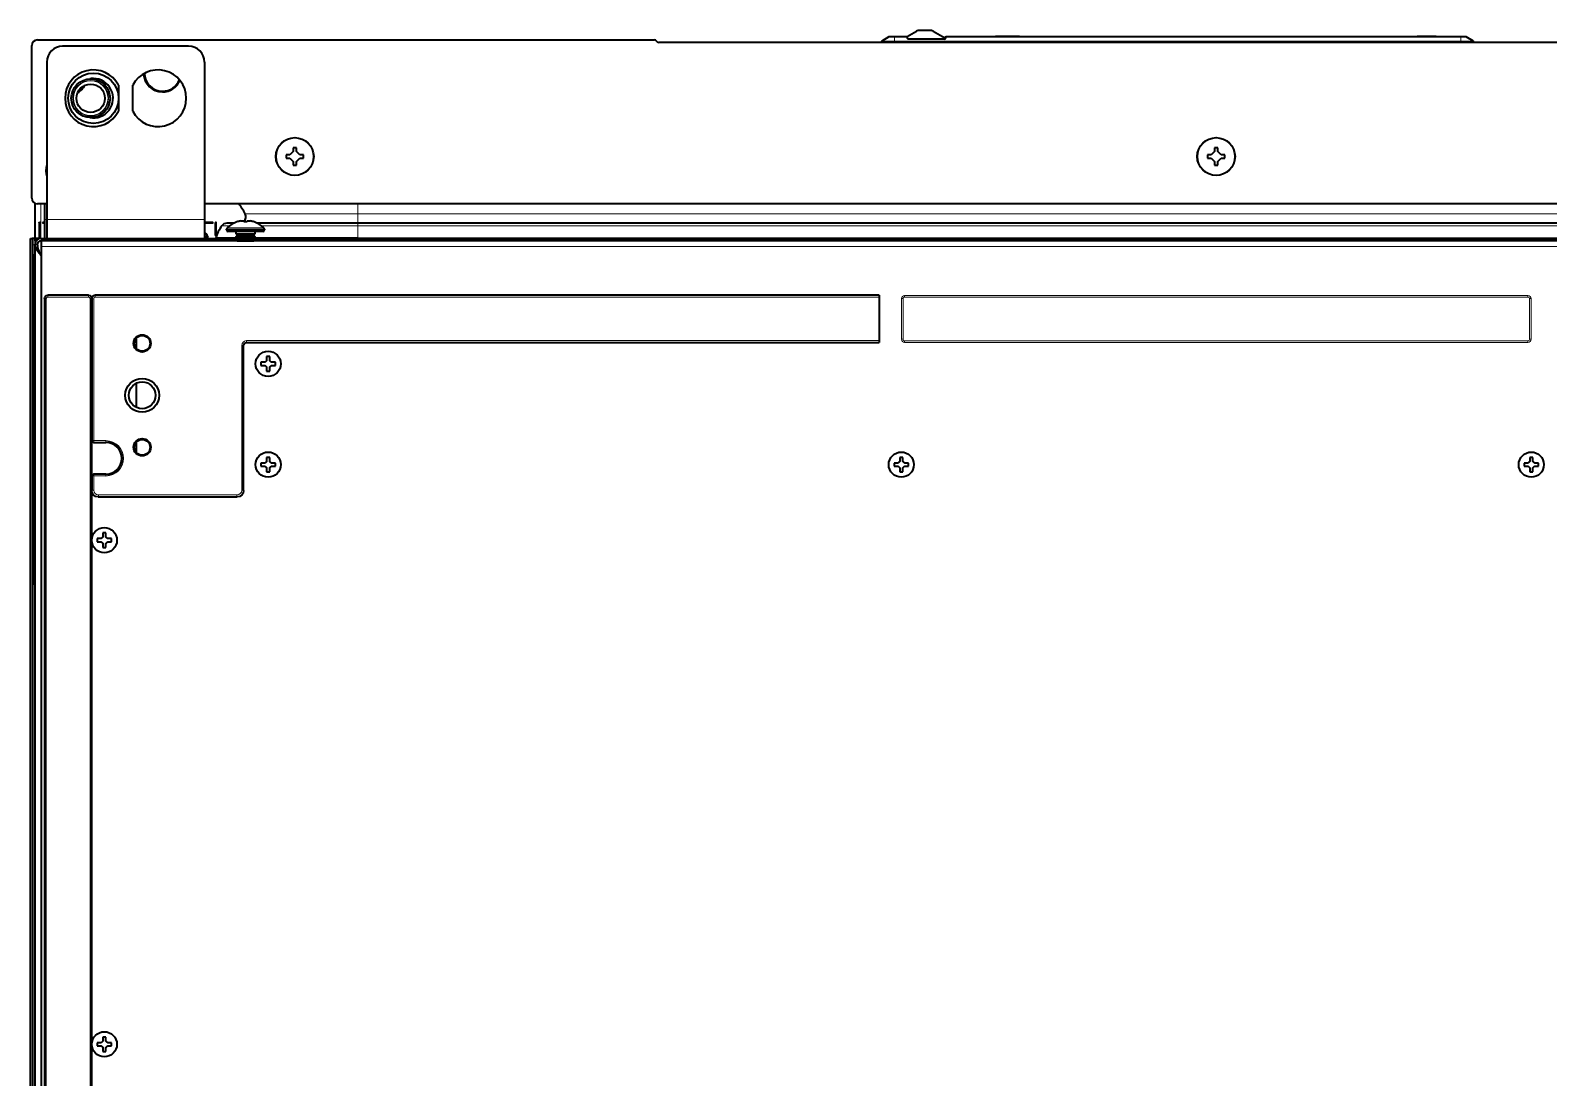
# Model space of a CAD drawing. Header units: millimetres. Extents: x -1803 to 2559, y -1143 to 2136.
# Drawn here: x 625.6 to 1107.6, y 1753.8 to 2086.3 of the extents above; entities that cross this region are included whole.
import ezdxf

# ---------------------------------------------------------------- set-up
doc = ezdxf.new("R2010")
doc.units = ezdxf.units.MM

msp = doc.modelspace()

# ---------------------------------------------------------------- linework, layer by layer
at = {"linetype": 'Continuous', "lineweight": 35}
for p, q in [((627.8, 2083.23), (823.67, 2083.23)), ((824.57, 2082.67), (824.24, 2083)), ((1178.87, 2082.43), (825.13, 2082.43)), ((895.6, 2082.44), (895.6, 2082.43)), ((898.1, 2084.23), (895.85, 2082.87)), ((899.85, 2084.23), (898.1, 2084.23)), ((903.75, 2084.23), (899.85, 2084.23)), ((903.78, 2084.23), (903.75, 2084.23)), ((903.89, 2084.28), (906.87, 2086.01)), ((904, 2083.73), (904, 2083.98)), ((915.75, 2083.48), (904.25, 2083.48)), ((911.12, 2086.28), (907.88, 2086.28)), ((912.14, 2086.01), (915.12, 2084.28)), ((916, 2083.98), (916, 2083.73)), ((1079.65, 2084.23), (916.25, 2084.23)), ((931.9, 2084.23), (931.9, 2084.33)), ((934.8, 2084.33), (934.8, 2084.23)), ((934.92, 2084.33), (934.92, 2084.23)), ((1065.8, 2084.33), (1065.8, 2084.23)), ((1068.31, 2084.33), (1068.31, 2084.34)), ((1068.32, 2084.33), (1068.32, 2084.34)), ((1068.8, 2084.33), (1068.78, 2084.33)), ((1068.78, 2084.33), (1068.78, 2084.23)), ((1071.55, 2084.34), (1071.55, 2084.33)), ((1071.8, 2084.33), (1071.8, 2084.23)), ((1081.4, 2084.23), (1079.65, 2084.23)), ((1083.66, 2082.87), (1081.4, 2084.23)), ((1083.9, 2082.43), (1083.9, 2082.44)), ((626, 2033.03), (626, 2081.43)), ((675.8, 2081.23), (635.8, 2081.23)), ((630.8, 2076.23), (630.8, 2026.23)), ((680.8, 2076.23), (680.8, 2026.23)), ((658.05, 2060.61), (658.05, 2068.85)), ((710, 2048.98), (709, 2048.98)), ((709, 2048.98), (709, 2047.79)), ((710, 2047.79), (710, 2048.98)), ((1002.5, 2048.98), (1001.5, 2048.98)), ((1001.5, 2048.98), (1001.5, 2047.79)), ((1002.5, 2047.79), (1002.5, 2048.98)), ((707.94, 2046.73), (706.75, 2046.73)), ((706.75, 2046.73), (706.75, 2045.73)), ((706.75, 2045.73), (707.94, 2045.73)), ((709, 2047.79), (707.94, 2046.73)), ((707.94, 2045.73), (709, 2044.67)), ((709, 2044.67), (709, 2043.48)), ((711.06, 2046.73), (710, 2047.79)), ((710, 2044.67), (711.06, 2045.73)), ((710, 2043.48), (710, 2044.67)), ((712.25, 2046.73), (711.06, 2046.73)), ((711.06, 2045.73), (712.25, 2045.73)), ((712.25, 2045.73), (712.25, 2046.73)), ((1000.44, 2046.73), (999.25, 2046.73)), ((999.25, 2046.73), (999.25, 2045.73)), ((999.25, 2045.73), (1000.44, 2045.73)), ((1001.5, 2047.79), (1000.44, 2046.73)), ((1000.44, 2045.73), (1001.5, 2044.67)), ((1001.5, 2044.67), (1001.5, 2043.48)), ((1003.56, 2046.73), (1002.5, 2047.79)), ((1002.5, 2044.67), (1003.56, 2045.73)), ((1002.5, 2043.48), (1002.5, 2044.67)), ((1004.75, 2046.73), (1003.56, 2046.73)), ((1003.56, 2045.73), (1004.75, 2045.73)), ((1004.75, 2045.73), (1004.75, 2046.73)), ((709, 2043.48), (710, 2043.48)), ((1001.5, 2043.48), (1002.5, 2043.48)), ((627.05, 2020.23), (627.05, 2031.4)), ((630.81, 2031.23), (627.8, 2031.23)), ((630.05, 2031.23), (630.05, 2026.23)), ((1266.75, 2031.23), (680.81, 2031.23)), ((628.54, 2025.23), (628.3, 2025.23)), ((628.3, 2025.23), (628.3, 2020.23)), ((628.54, 2025.23), (628.54, 2020.23)), ((628.57, 2025.23), (628.57, 2020.23)), ((630.05, 2025.33), (629.55, 2025.33)), ((630.05, 2025.13), (629.55, 2025.13)), ((630.05, 2026.23), (630.05, 2020.23)), ((630.8, 2026.23), (630.8, 2020.23)), ((680.8, 2026.23), (680.8, 2020.23)), ((683.45, 2025.33), (680.8, 2025.33)), ((683.45, 2025.13), (680.8, 2025.13)), ((684.35, 2021.23), (684.35, 2025.23)), ((684.55, 2021.23), (684.55, 2025.23)), ((690.16, 2025.08), (687.94, 2025.08)), ((691.1, 2025.46), (691.1, 2025.47)), ((693.35, 2025.77), (693.35, 2025.46)), ((694.35, 2025.46), (694.35, 2025.77)), ((696.6, 2025.46), (696.6, 2025.47)), ((729.55, 2025.08), (697.55, 2025.08)), ((1266.75, 2025.08), (729.55, 2025.08)), ((625.55, 2020.23), (625.56, 2020.23)), ((625.55, 1455.03), (625.55, 2020.23)), ((625.56, 2020.23), (626.14, 2020.23)), ((626.94, 2020.23), (626.14, 2020.23)), ((626.94, 2020.23), (627.05, 2020.23)), ((628.3, 2020.23), (627.05, 2020.23)), ((628.54, 2020.23), (628.3, 2020.23)), ((628.57, 2020.23), (628.54, 2020.23)), ((628.73, 2020.23), (628.57, 2020.23)), ((628.85, 2020.23), (680.05, 2020.23)), ((655.8, 2020.23), (655.81, 2020.23)), ((680.05, 2020.23), (687.05, 2020.23)), ((681.85, 2020.83), (681.85, 2020.63)), ((684.43, 2020.39), (691.21, 2020.39)), ((687.05, 2019.43), (687.05, 2020.23)), ((687.05, 2020.1), (691.02, 2020.1)), ((687.85, 2022.93), (687.85, 2023.22)), ((699.35, 2022.43), (688.35, 2022.43)), ((690.85, 2021.64), (690.85, 2022.43)), ((690.85, 2021.64), (696.85, 2021.64)), ((691.25, 2021.24), (690.85, 2021.64)), ((690.85, 2020.84), (691.25, 2021.24)), ((690.85, 2020.84), (693.85, 2020.84)), ((690.85, 2020.74), (690.85, 2020.84)), ((691.25, 2020.34), (690.85, 2020.74)), ((690.85, 2020.74), (696.85, 2020.74)), ((690.85, 2019.94), (691.25, 2020.34)), ((690.85, 2019.94), (693.85, 2019.94)), ((690.85, 2019.84), (690.85, 2019.94)), ((691.25, 2019.44), (690.85, 2019.84)), ((690.85, 2019.84), (696.85, 2019.84)), ((691.25, 2021.24), (693.85, 2021.24)), ((691.25, 2020.34), (693.85, 2020.34)), ((693.85, 2021.24), (696.45, 2021.24)), ((693.85, 2020.84), (696.85, 2020.84)), ((693.85, 2020.34), (696.45, 2020.34)), ((693.85, 2019.94), (696.85, 2019.94)), ((696.85, 2021.64), (696.45, 2021.24)), ((696.45, 2021.24), (696.85, 2020.84)), ((696.85, 2020.74), (696.45, 2020.34)), ((696.45, 2020.34), (696.85, 2019.94)), ((696.85, 2019.84), (696.45, 2019.44)), ((696.5, 2020.39), (729.55, 2020.39)), ((696.69, 2020.1), (729.55, 2020.1)), ((696.85, 2022.43), (696.85, 2021.64)), ((696.85, 2020.84), (696.85, 2020.74)), ((696.85, 2019.94), (696.85, 2019.84)), ((699.85, 2023.22), (699.85, 2022.93)), ((1266.75, 2020.06), (729.55, 2020.06)), ((626.24, 2018.23), (626.24, 1457.03)), ((626.97, 2015.23), (626.97, 2013.23)), ((627.02, 2015.23), (626.97, 2015.23)), ((627.02, 2013.23), (627.02, 2015.23)), ((627.04, 2012.72), (627.04, 2018.23)), ((627.05, 2018.43), (627.85, 2018.43)), ((627.05, 1502.03), (627.05, 2018.43)), ((629.05, 2019.43), (628.85, 2019.43)), ((628.85, 2016.43), (629.05, 2016.23)), ((628.85, 2014.97), (629.05, 2014.62)), ((629.05, 2017.63), (629.05, 2019.43)), ((1375.05, 2019.43), (629.05, 2019.43)), ((629.05, 1501.83), (629.05, 2017.63)), ((691.24, 2019.43), (691.25, 2019.44)), ((691.25, 2019.44), (693.85, 2019.44)), ((693.85, 2019.44), (696.45, 2019.44)), ((696.45, 2019.44), (696.46, 2019.43)), ((626.97, 2013.23), (626.97, 1912.23)), ((627.02, 1912.23), (627.02, 2013.23)), ((627.05, 2012.73), (627.02, 2012.73)), ((630.05, 2001.18), (630.05, 1575.18)), ((644.05, 2002.18), (631.05, 2002.18)), ((645.05, 1575.18), (645.05, 2001.18)), ((645.05, 2001.18), (645.05, 1955.93)), ((895.05, 2002.18), (646.05, 2002.18)), ((895.05, 2002.18), (895.05, 2002.08)), ((895.05, 2002.08), (895.05, 2001.58)), ((895.05, 2001.58), (895.05, 1987.79)), ((659.25, 1985.2), (659.25, 1988.66)), ((693.25, 1940.18), (693.25, 1986.18)), ((694.25, 1987.18), (895.05, 1987.18)), ((895.05, 1987.79), (895.05, 1987.29)), ((895.05, 1987.29), (895.05, 1987.18)), ((698.75, 1980.93), (698.75, 1980.43)), ((698.75, 1980.43), (698.75, 1979.93)), ((703.35, 1980.43), (703.35, 1980.93)), ((703.35, 1979.93), (703.35, 1980.43)), ((659.25, 1966.58), (659.25, 1974.28)), ((645.55, 1955.43), (649.55, 1955.43)), ((659.25, 1952.19), (659.25, 1955.67)), ((698.75, 1948.93), (698.75, 1948.43)), ((698.75, 1948.43), (698.75, 1947.93)), ((703.35, 1948.43), (703.35, 1948.93)), ((703.35, 1947.93), (703.35, 1948.43)), ((899.75, 1948.93), (899.75, 1948.43)), ((899.75, 1948.43), (899.75, 1947.93)), ((904.35, 1948.43), (904.35, 1948.93)), ((904.35, 1947.93), (904.35, 1948.43)), ((1099.75, 1948.93), (1099.75, 1948.43)), ((1099.75, 1948.43), (1099.75, 1947.93)), ((1104.35, 1948.43), (1104.35, 1948.93)), ((1104.35, 1947.93), (1104.35, 1948.43)), ((645.05, 1944.93), (645.05, 1940.18)), ((649.55, 1945.43), (645.55, 1945.43)), ((647.05, 1938.18), (691.25, 1938.18)), ((646.75, 1924.93), (646.75, 1924.43)), ((646.75, 1924.43), (646.75, 1923.93)), ((651.35, 1924.43), (651.35, 1924.93)), ((651.35, 1923.93), (651.35, 1924.43)), ((626.97, 1912.23), (626.97, 1910.23)), ((626.97, 1910.23), (627.02, 1910.23)), ((627.02, 1912.73), (627.05, 1912.73)), ((627.02, 1910.23), (627.02, 1912.23)), ((627.04, 1457.03), (627.04, 1912.73)), ((646.75, 1764.93), (646.75, 1764.43)), ((646.75, 1764.43), (646.75, 1763.93)), ((651.35, 1764.43), (651.35, 1764.93)), ((651.35, 1763.93), (651.35, 1764.43))]:
    msp.add_line(p, q, dxfattribs=at)
at = {"linetype": 'Continuous', "lineweight": 13}
for p, q in [((895.6, 2082.44), (899.85, 2082.44)), ((899.85, 2082.87), (895.85, 2082.87)), ((899.85, 2084.23), (899.85, 2082.87)), ((899.85, 2082.87), (899.85, 2082.44)), ((1079.65, 2082.87), (899.85, 2082.87)), ((899.85, 2082.43), (899.85, 2082.44)), ((899.85, 2082.44), (1079.65, 2082.44)), ((903.75, 2084.23), (903.75, 2083.94)), ((904.25, 2083.44), (904.25, 2083.48)), ((904.25, 2083.44), (915.75, 2083.44)), ((915.75, 2083.48), (915.75, 2083.44)), ((916.25, 2083.94), (916.25, 2084.23)), ((1079.65, 2082.87), (1079.65, 2084.23)), ((1083.66, 2082.87), (1079.65, 2082.87)), ((1079.65, 2082.87), (1079.65, 2082.44)), ((1079.65, 2082.44), (1083.9, 2082.44)), ((1079.65, 2082.44), (1079.65, 2082.43)), ((628.85, 2020.23), (628.85, 2031.23)), ((729.55, 2031.23), (729.55, 2028.03)), ((630.8, 2026.23), (630.05, 2026.23)), ((680.8, 2026.23), (630.8, 2026.23)), ((729.55, 2028.03), (693.75, 2028.03)), ((729.55, 2025.08), (729.55, 2028.03)), ((1266.75, 2028.03), (729.55, 2028.03)), ((729.55, 2025.08), (729.55, 2024.24)), ((625.56, 1455.03), (625.56, 2020.23)), ((627.35, 2019.42), (627.35, 2020.23)), ((680.05, 2019.43), (680.05, 2020.23)), ((681.8, 2021.03), (680.8, 2021.03)), ((681.85, 2020.83), (680.8, 2020.83)), ((681.85, 2020.63), (680.8, 2020.63)), ((688.78, 2024.24), (686.31, 2024.24)), ((693.85, 2023.22), (687.85, 2023.22)), ((699.85, 2022.93), (687.85, 2022.93)), ((699.7, 2023.58), (688.01, 2023.58)), ((699.85, 2023.22), (693.85, 2023.22)), ((729.55, 2024.24), (698.93, 2024.24)), ((729.55, 2024.24), (729.55, 2020.39)), ((1266.75, 2024.24), (729.55, 2024.24)), ((729.55, 2020.39), (729.55, 2020.06)), ((1266.75, 2020.39), (729.55, 2020.39)), ((729.55, 2020.06), (729.55, 2019.43)), ((626.24, 2018.23), (627.04, 2018.23)), ((628.85, 1505.5), (628.85, 2014.97)), ((629.05, 2017.63), (1375.05, 2017.63)), ((626.97, 2013.23), (627.02, 2013.23)), ((627.02, 2010.73), (627.05, 2010.73)), ((630.05, 2001.18), (630.11, 2001.13)), ((630.11, 2001.13), (630.11, 1575.23)), ((630.61, 2001.13), (630.11, 2001.13)), ((630.61, 1575.23), (630.61, 2001.13)), ((631.11, 2002.13), (631.05, 2002.18)), ((644, 2002.13), (631.11, 2002.13)), ((631.11, 2002.13), (631.11, 2001.63)), ((631.11, 2001.63), (644, 2001.63)), ((644.05, 2002.18), (644, 2002.13)), ((644, 2002.13), (644, 2001.63)), ((644.5, 2001.13), (644.5, 1575.23)), ((645, 2001.13), (644.5, 2001.13)), ((645, 2001.13), (645.05, 2001.18)), ((645, 1575.23), (645, 2001.13)), ((645.05, 2001.18), (645.16, 2001.08)), ((645.16, 2001.08), (645.16, 1956.04)), ((645.16, 2001.08), (645.66, 2001.08)), ((645.66, 1956.04), (645.66, 2001.08)), ((646.16, 2002.08), (646.05, 2002.18)), ((895.05, 2002.08), (646.16, 2002.08)), ((646.16, 2002.08), (646.16, 2001.58)), ((646.16, 2001.58), (895.05, 2001.58)), ((902.11, 2001.13), (902.11, 1988.23)), ((902.11, 2001.13), (902.61, 2001.13)), ((902.61, 1988.23), (902.61, 2001.13)), ((903.11, 2002.13), (903.11, 2001.63)), ((1101, 2002.13), (903.11, 2002.13)), ((903.11, 2001.63), (1101, 2001.63)), ((1101, 2001.63), (1101, 2002.13)), ((1102, 2001.13), (1101.5, 2001.13)), ((1101.5, 2001.13), (1101.5, 1988.23)), ((1102, 1988.23), (1102, 2001.13)), ((693.15, 1986.29), (692.65, 1986.29)), ((692.65, 1986.29), (692.65, 1940.29)), ((693.15, 1940.29), (693.15, 1986.29)), ((693.15, 1986.29), (693.25, 1986.18)), ((694.15, 1987.29), (694.15, 1987.79)), ((895.05, 1987.79), (694.15, 1987.79)), ((694.15, 1987.29), (895.05, 1987.29)), ((694.25, 1987.18), (694.15, 1987.29)), ((902.11, 1988.23), (902.61, 1988.23)), ((903.11, 1987.23), (903.11, 1987.73)), ((1101, 1987.73), (903.11, 1987.73)), ((903.11, 1987.23), (1101, 1987.23)), ((1101, 1987.23), (1101, 1987.73)), ((1102, 1988.23), (1101.5, 1988.23)), ((645.16, 1956.04), (645.05, 1955.93)), ((645.16, 1956.04), (645.66, 1956.04)), ((645.55, 1955.43), (645.66, 1955.54)), ((645.66, 1955.54), (645.66, 1956.04)), ((649.55, 1956.04), (645.66, 1956.04)), ((645.66, 1955.54), (649.55, 1955.54)), ((649.55, 1955.54), (649.55, 1956.04)), ((649.55, 1955.54), (649.55, 1955.43)), ((645.05, 1944.93), (645.16, 1944.83)), ((645.16, 1944.83), (645.66, 1944.83)), ((645.16, 1944.83), (645.16, 1940.29)), ((645.66, 1945.33), (645.55, 1945.43)), ((649.55, 1945.33), (645.66, 1945.33)), ((645.66, 1945.33), (645.66, 1944.83)), ((645.66, 1944.83), (649.55, 1944.83)), ((645.66, 1940.29), (645.66, 1944.83)), ((649.55, 1945.33), (649.55, 1945.43)), ((649.55, 1945.33), (649.55, 1944.83)), ((645.16, 1940.29), (645.05, 1940.18)), ((645.16, 1940.29), (645.66, 1940.29)), ((647.05, 1938.18), (647.16, 1938.29)), ((647.16, 1938.29), (647.16, 1938.79)), ((691.15, 1938.79), (647.16, 1938.79)), ((647.16, 1938.29), (691.15, 1938.29)), ((691.15, 1938.29), (691.15, 1938.79)), ((691.15, 1938.29), (691.25, 1938.18)), ((693.15, 1940.29), (692.65, 1940.29)), ((693.25, 1940.18), (693.15, 1940.29)), ((627.05, 1914.73), (627.02, 1914.73)), ((627.02, 1912.23), (626.97, 1912.23))]:
    msp.add_line(p, q, dxfattribs=at)
at = {"linetype": 'Continuous', "lineweight": 35}
for centre, radius in [((645.55, 2064.73), 8), ((644.7, 2064.73), 6.15), ((644.7, 2064.73), 4.5), ((709.5, 2046.23), 6), ((1002, 2046.23), 6), ((661.05, 1986.93), 2.75), ((661.05, 1986.93), 2.5), ((701.05, 1980.43), 4), ((661.05, 1970.43), 5.38), ((661.05, 1970.43), 4.25), ((661.05, 1953.93), 2.75), ((661.05, 1953.93), 2.5), ((701.05, 1948.43), 4), ((902.05, 1948.43), 4), ((1102.05, 1948.43), 4), ((649.05, 1924.43), 4), ((649.05, 1764.43), 4)]:
    msp.add_circle(centre, radius, dxfattribs=at)
at = {"linetype": 'Continuous', "lineweight": 13}
for centre, radius in [((644.7, 2064.73), 5.65), ((644.7, 2064.73), 5.5), ((709.5, 2046.23), 5.85), ((1002, 2046.23), 5.85), ((701.05, 1980.43), 3.95), ((701.05, 1948.43), 3.95), ((902.05, 1948.43), 3.95), ((1102.05, 1948.43), 3.95), ((649.05, 1924.43), 3.95), ((649.05, 1764.43), 3.95)]:
    msp.add_circle(centre, radius, dxfattribs=at)
at = {"linetype": 'Continuous', "lineweight": 35}
for centre, radius, start, end in [((627.8, 2081.43), 1.8, 90, 180), ((823.67, 2082.43), 0.8, 45, 90), ((825.13, 2083.23), 0.8, 225, 270), ((896.1, 2082.44), 0.5, 120.9638, 180), ((903.75, 2083.98), 0.25, 0, 90), ((902.87, 2086.04), 2.02, 296.5852, 300), ((904.25, 2083.73), 0.25, 180, 270), ((907.88, 2084.25), 2.02, 90, 120), ((911.12, 2084.25), 2.02, 60, 90), ((916.13, 2086.04), 2.02, 240, 270), ((915.75, 2083.73), 0.25, 270, 0), ((916.25, 2083.98), 0.25, 90, 180), ((1083.4, 2082.44), 0.5, 0, 59.0362), ((635.8, 2076.23), 5, 90, 180), ((675.8, 2076.23), 5, 0, 90), ((645.55, 2064.73), 9, 27.266, 332.734), ((666.05, 2064.73), 9, 207.266, 152.734), ((667.5, 2072.73), 5.75, 180.9281, 270), ((636.5, 2072.73), 7.47, 302.729, 328.6845), ((645.55, 2064.73), 6.25, 259.3575, 90), ((645.55, 2064.73), 6.25, 90, 100.6481), ((667.5, 2072.73), 6, 182.2163, 270), ((667.5, 2072.73), 5.75, 270, 338.5294), ((667.5, 2072.73), 6, 270, 337.2356), ((636.5, 2041.73), 6, 161.8031, 198.1913), ((636.5, 2041.73), 5.75, 172.4344, 187.56), ((627.8, 2033.03), 1.8, 180, 270), ((655.85, 2007.51), 43.1, 28.4303, 33.3867), ((629.55, 2025.23), 0.1, 90, 270), ((683.45, 2025.23), 0.1, 270, 90), ((684.45, 2025.23), 0.1, 0, 180), ((687.94, 2023.08), 2, 90, 144.743), ((693.85, 2017.48), 8.45, 108.9925, 133.7747), ((693.85, 2017.48), 8.44, 100.6622, 109.0271), ((691.99, 2027.08), 2, 312.7811, 28.4303), ((693.85, 2017.48), 7.99, 86.4122, 93.5878), ((693.85, 2017.48), 8.44, 70.9729, 79.3378), ((693.85, 2017.48), 8.45, 46.2253, 71.0075), ((628.85, 2018.43), 1.8, 90, 180), ((677.65, 2018.61), 4.8, 30.3012, 49.0026), ((681.45, 2020.63), 0.4, 270, 0), ((681.45, 2020.83), 0.4, 0, 30.3012), ((684.45, 2021.23), 0.1, 180, 0), ((684.67, 2020.31), 0.25, 163.2896, 199.2949), ((697.16, 2016.56), 13.29, 144.743, 163.2896), ((686.05, 2018.43), 1.8, 33.75, 56.25), ((686.34, 2019.26), 1.2, 10.3161, 44.7719), ((688.35, 2023.22), 0.5, 133.7747, 180), ((688.35, 2022.93), 0.5, 180, 270), ((699.35, 2022.93), 0.5, 270, 0), ((699.35, 2023.22), 0.5, 0, 46.2253), ((628.85, 2018.43), 1, 90, 180), ((691.34, 2019.03), 0.5, 107.9269, 126.8705), ((696.36, 2019.03), 0.5, 53.1295, 71.2688), ((649.55, 1950.43), 5.11, 270, 90), ((649.55, 1950.43), 5, 270, 90)]:
    msp.add_arc(centre, radius, start, end, dxfattribs=at)
at = {"linetype": 'Continuous', "lineweight": 13}
for centre, radius, start, end in [((904.25, 2083.94), 0.5, 180, 270), ((915.75, 2083.94), 0.5, 270, 0), ((636.5, 2072.73), 7.12, 308.0429, 323.3718), ((649.55, 1950.43), 5.61, 270, 90)]:
    msp.add_arc(centre, radius, start, end, dxfattribs=at)
at = {"linetype": 'Continuous', "lineweight": 13, "extrusion": (0, 0, -1)}
for centre, major_axis, ratio, start_param, end_param in [((903.75, 2083.73), (0.25, 0), 0.857493, 4.712389, 6.283185), ((916.25, 2083.73), (0.25, 0), 0.857493, 3.141593, 4.712389), ((631.11, 2001.13), (0.707, -0.707), 1, 2.356347, 3.926839), ((644, 2001.13), (-0.707, -0.707), 1, 2.356347, 3.926839), ((646.16, 2001.08), (0.707, -0.707), 0.999999, 2.356803, 3.926382), ((903.11, 2001.13), (0.707, -0.707), 1, 2.356347, 3.926839), ((1101, 2001.13), (-0.707, -0.707), 1, 2.356347, 3.926839), ((694.15, 1986.29), (-1.06, 1.06), 0.998783, 5.498396, 7.067974), ((694.15, 1986.29), (0.709, -0.709), 0.997569, 2.356803, 3.926382), ((903.11, 1988.23), (-0.707, -0.707), 1, 5.497939, 7.068431), ((903.11, 1988.23), (0.354, 0.354), 0.999695, 2.356347, 3.926839), ((1101, 1988.23), (0.707, -0.707), 1, 5.497939, 7.068431), ((1101, 1988.23), (-0.354, 0.354), 0.999695, 2.356347, 3.926839), ((645.66, 1956.04), (-0.354, 0.354), 0.998783, 3.9276, 5.497178), ((645.66, 1944.83), (0.354, 0.354), 0.998783, 3.9276, 5.497178), ((647.16, 1940.29), (-1.42, -1.42), 0.999391, 5.498396, 7.067974), ((647.16, 1940.29), (1.06, 1.06), 0.998783, 2.356803, 3.926382), ((691.15, 1940.29), (1.42, -1.42), 0.999391, 5.498396, 7.067974), ((691.15, 1940.29), (-1.06, 1.06), 0.998783, 2.356803, 3.926382)]:
    msp.add_ellipse(centre, major_axis=major_axis, ratio=ratio, start_param=start_param, end_param=end_param, dxfattribs=at)
at = {"linetype": 'Continuous', "lineweight": 35, "extrusion": (0, 0, -1)}
for centre, major_axis, ratio, start_param, end_param in [((692.82, 2017.48), (0, 8.32), 0.707107, 6.192956, 6.373415), ((694.88, 2017.48), (0, -8.32), 0.707107, 3.051363, 3.231822), ((626.14, 2018.23), (0, 2), 0.052336, 0, 1.570796), ((626.94, 2018.23), (0, -2), 0.052336, 3.141593, 4.712389), ((694.25, 1986.18), (-0.708, 0.708), 0.998783, 5.498396, 7.067974), ((645.55, 1955.93), (0.354, 0.354), 0.998783, 2.356803, 3.926382), ((647.05, 1940.18), (1.42, 1.42), 0.998783, 2.356803, 3.926382), ((691.25, 1940.18), (-1.42, 1.42), 0.998783, 2.356803, 3.926382)]:
    msp.add_ellipse(centre, major_axis=major_axis, ratio=ratio, start_param=start_param, end_param=end_param, dxfattribs=at)
at = {"linetype": 'Continuous', "lineweight": 35, "extrusion": (1.97215e-31, -1.17146e-15, -1)}
for centre, major_axis, ratio, start_param, end_param in [((631.05, 2001.18), (0.707, -0.707), 0.999695, 2.356347, 3.926839), ((646.05, 2001.18), (0.708, -0.708), 0.998783, 2.356803, 3.926382), ((645.55, 1944.93), (0.354, -0.354), 0.998783, 2.356803, 3.926382)]:
    msp.add_ellipse(centre, major_axis=major_axis, ratio=ratio, start_param=start_param, end_param=end_param, dxfattribs=at)
at = {"linetype": 'Continuous', "lineweight": 13, "extrusion": (1.97215e-31, -1.17146e-15, -1)}
msp.add_ellipse((631.11, 2001.13), major_axis=(0.354, -0.354), ratio=0.999695, start_param=2.356347, end_param=3.926839, dxfattribs=at)
at = {"linetype": 'Continuous', "lineweight": 13, "extrusion": (-1.97215e-31, -1.17146e-15, -1)}
msp.add_ellipse((644, 2001.13), major_axis=(-0.354, -0.354), ratio=0.999695, start_param=2.356347, end_param=3.926839, dxfattribs=at)
at = {"linetype": 'Continuous', "lineweight": 35, "extrusion": (-2.95823e-31, -1.17146e-15, -1)}
msp.add_ellipse((644.05, 2001.18), major_axis=(-0.707, -0.707), ratio=0.999695, start_param=2.356347, end_param=3.926839, dxfattribs=at)
at = {"linetype": 'Continuous', "lineweight": 13, "extrusion": (3.9443e-31, -1.17146e-15, -1)}
msp.add_ellipse((646.16, 2001.08), major_axis=(0.354, -0.354), ratio=0.998783, start_param=2.356803, end_param=3.926382, dxfattribs=at)
at = {"linetype": 'Continuous', "lineweight": 13, "extrusion": (2.95823e-31, -1.17146e-15, -1)}
msp.add_ellipse((903.11, 2001.13), major_axis=(0.354, -0.354), ratio=0.999695, start_param=2.356347, end_param=3.926839, dxfattribs=at)
at = {"linetype": 'Continuous', "lineweight": 13, "extrusion": (-2.95823e-31, -1.17146e-15, -1)}
msp.add_ellipse((1101, 2001.13), major_axis=(-0.354, -0.354), ratio=0.999695, start_param=2.356347, end_param=3.926839, dxfattribs=at)
at = {"linetype": 'Continuous', "lineweight": 35}
for points, knots in [([(934.8, 2084.33), (934.8, 2084.33), (932.57, 2084.33), (932.57, 2084.33), (931.9, 2084.33), (931.9, 2084.33)], [0, 0, 0, 0, 0.77025, 0.77025, 1, 1, 1, 1]), ([(939.61, 2084.33), (939.28, 2084.33), (938.15, 2084.33), (936.09, 2084.33), (935.43, 2084.33), (934.92, 2084.33)], [0, 0, 0, 0, 0.650022, 0.650022, 1, 1, 1, 1]), ([(1071.8, 2084.33), (1070.81, 2084.33), (1069.82, 2084.33), (1068.81, 2084.33), (1068.8, 2084.33), (1068.79, 2084.33), (1068.78, 2084.33), (1068.78, 2084.33)], [0, 0, 0, 0, 0.982041, 0.982041, 0.991023, 0.991023, 1, 1, 1, 1]), ([(653.55, 2068.85), (653.55, 2068.53), (653.55, 2068.21), (653.55, 2067.54), (653.55, 2067.2), (653.55, 2066.77), (653.55, 2066.68), (653.55, 2066.55), (653.55, 2066.5), (653.55, 2066.42), (653.55, 2066.2), (653.55, 2065.97), (653.55, 2065.44), (653.55, 2065.09), (653.55, 2064.73)], [0, 0, 0, 0, 0.25, 0.25, 0.5, 0.5, 0.5625, 0.5625, 0.59375, 0.59375, 0.625, 0.75, 0.75, 1, 1, 1, 1]), ([(653.55, 2064.73), (653.55, 2064.38), (653.55, 2064.02), (653.55, 2063.62), (653.55, 2063.58), (653.55, 2063.49), (653.55, 2063.45), (653.55, 2063.31), (653.55, 2063.05), (653.55, 2062.79), (653.55, 2062.27), (653.55, 2061.93), (653.55, 2061.26), (653.55, 2060.93), (653.55, 2060.61)], [0, 0, 0, 0, 0.25, 0.25, 0.28125, 0.28125, 0.3125, 0.3125, 0.375, 0.5, 0.5, 0.75, 0.75, 1, 1, 1, 1]), ([(628.3, 2025.23), (628.3, 2025.25), (628.31, 2025.28), (628.36, 2025.32), (628.4, 2025.33), (628.47, 2025.33), (628.51, 2025.32), (628.56, 2025.28), (628.57, 2025.25), (628.57, 2025.23)], [0, 0, 0, 0, 0.25, 0.25, 0.5, 0.5, 0.75, 0.75, 1, 1, 1, 1]), ([(628.7, 2025.23), (628.7, 2025.25), (628.69, 2025.28), (628.66, 2025.32), (628.64, 2025.33), (628.6, 2025.33), (628.58, 2025.32), (628.55, 2025.28), (628.54, 2025.25), (628.54, 2025.23)], [0, 0, 0, 0, 0.25, 0.25, 0.5, 0.5, 0.75, 0.75, 1, 1, 1, 1]), ([(628.85, 2014.97), (628.79, 2015.11), (628.72, 2015.26), (628.59, 2015.54), (628.53, 2015.69), (628.41, 2015.98), (628.35, 2016.12), (628.24, 2016.41), (628.19, 2016.56), (628.1, 2016.84), (628.06, 2016.99), (627.99, 2017.28), (627.95, 2017.42), (627.9, 2017.71), (627.89, 2017.85), (627.86, 2018.14), (627.85, 2018.29), (627.85, 2018.43)], [0, 0, 0, 0, 0.125, 0.125, 0.25, 0.25, 0.375, 0.375, 0.5, 0.5, 0.625, 0.625, 0.75, 0.75, 0.875, 0.875, 1, 1, 1, 1]), ([(700.55, 1982.73), (700.55, 1982.53), (700.55, 1982.32), (700.55, 1981.99), (700.55, 1981.88), (700.55, 1981.66), (700.55, 1981.55), (700.55, 1981.43)], [0, 0, 0, 0, 0.5, 0.5, 0.75, 0.75, 1, 1, 1, 1]), ([(698.75, 1979.93), (698.96, 1979.93), (699.17, 1979.93), (699.49, 1979.93), (699.6, 1979.93), (699.82, 1979.93), (699.94, 1979.93), (700.05, 1979.93)], [0, 0, 0, 0, 0.5, 0.5, 0.75, 0.75, 1, 1, 1, 1]), ([(701.55, 1978.13), (701.55, 1978.33), (701.55, 1978.54), (701.55, 1978.87), (701.55, 1978.98), (701.55, 1979.2), (701.55, 1979.32), (701.55, 1979.43)], [0, 0, 0, 0, 0.5, 0.5, 0.75, 0.75, 1, 1, 1, 1]), ([(703.35, 1980.93), (703.15, 1980.93), (702.94, 1980.93), (702.62, 1980.93), (702.51, 1980.93), (702.28, 1980.93), (702.17, 1980.93), (702.05, 1980.93)], [0, 0, 0, 0, 0.5, 0.5, 0.75, 0.75, 1, 1, 1, 1]), ([(698.75, 1947.93), (698.96, 1947.93), (699.17, 1947.93), (699.49, 1947.93), (699.6, 1947.93), (699.82, 1947.93), (699.94, 1947.93), (700.05, 1947.93)], [0, 0, 0, 0, 0.5, 0.5, 0.75, 0.75, 1, 1, 1, 1]), ([(700.55, 1950.73), (700.55, 1950.53), (700.55, 1950.32), (700.55, 1949.99), (700.55, 1949.88), (700.55, 1949.66), (700.55, 1949.55), (700.55, 1949.43)], [0, 0, 0, 0, 0.5, 0.5, 0.75, 0.75, 1, 1, 1, 1]), ([(701.55, 1946.13), (701.55, 1946.33), (701.55, 1946.54), (701.55, 1946.87), (701.55, 1946.98), (701.55, 1947.2), (701.55, 1947.32), (701.55, 1947.43)], [0, 0, 0, 0, 0.5, 0.5, 0.75, 0.75, 1, 1, 1, 1]), ([(703.35, 1948.93), (703.15, 1948.93), (702.94, 1948.93), (702.62, 1948.93), (702.51, 1948.93), (702.28, 1948.93), (702.17, 1948.93), (702.05, 1948.93)], [0, 0, 0, 0, 0.5, 0.5, 0.75, 0.75, 1, 1, 1, 1]), ([(899.75, 1947.93), (899.96, 1947.93), (900.17, 1947.93), (900.49, 1947.93), (900.6, 1947.93), (900.82, 1947.93), (900.94, 1947.93), (901.05, 1947.93)], [0, 0, 0, 0, 0.5, 0.5, 0.75, 0.75, 1, 1, 1, 1]), ([(901.55, 1950.73), (901.55, 1950.53), (901.55, 1950.32), (901.55, 1949.99), (901.55, 1949.88), (901.55, 1949.66), (901.55, 1949.55), (901.55, 1949.43)], [0, 0, 0, 0, 0.5, 0.5, 0.75, 0.75, 1, 1, 1, 1]), ([(902.55, 1946.13), (902.55, 1946.33), (902.55, 1946.54), (902.55, 1946.87), (902.55, 1946.98), (902.55, 1947.2), (902.55, 1947.32), (902.55, 1947.43)], [0, 0, 0, 0, 0.5, 0.5, 0.75, 0.75, 1, 1, 1, 1]), ([(904.35, 1948.93), (904.15, 1948.93), (903.94, 1948.93), (903.62, 1948.93), (903.51, 1948.93), (903.28, 1948.93), (903.17, 1948.93), (903.05, 1948.93)], [0, 0, 0, 0, 0.5, 0.5, 0.75, 0.75, 1, 1, 1, 1]), ([(1099.75, 1947.93), (1099.96, 1947.93), (1100.17, 1947.93), (1100.49, 1947.93), (1100.6, 1947.93), (1100.82, 1947.93), (1100.94, 1947.93), (1101.05, 1947.93)], [0, 0, 0, 0, 0.5, 0.5, 0.75, 0.75, 1, 1, 1, 1]), ([(1101.55, 1950.73), (1101.55, 1950.53), (1101.55, 1950.32), (1101.55, 1949.99), (1101.55, 1949.88), (1101.55, 1949.66), (1101.55, 1949.55), (1101.55, 1949.43)], [0, 0, 0, 0, 0.5, 0.5, 0.75, 0.75, 1, 1, 1, 1]), ([(1102.55, 1946.13), (1102.55, 1946.33), (1102.55, 1946.54), (1102.55, 1946.87), (1102.55, 1946.98), (1102.55, 1947.2), (1102.55, 1947.32), (1102.55, 1947.43)], [0, 0, 0, 0, 0.5, 0.5, 0.75, 0.75, 1, 1, 1, 1]), ([(1104.35, 1948.93), (1104.15, 1948.93), (1103.94, 1948.93), (1103.62, 1948.93), (1103.51, 1948.93), (1103.28, 1948.93), (1103.17, 1948.93), (1103.05, 1948.93)], [0, 0, 0, 0, 0.5, 0.5, 0.75, 0.75, 1, 1, 1, 1]), ([(646.75, 1923.93), (646.96, 1923.93), (647.17, 1923.93), (647.49, 1923.93), (647.6, 1923.93), (647.82, 1923.93), (647.94, 1923.93), (648.05, 1923.93)], [0, 0, 0, 0, 0.5, 0.5, 0.75, 0.75, 1, 1, 1, 1]), ([(648.55, 1926.73), (648.55, 1926.53), (648.55, 1926.32), (648.55, 1925.99), (648.55, 1925.88), (648.55, 1925.66), (648.55, 1925.55), (648.55, 1925.43)], [0, 0, 0, 0, 0.5, 0.5, 0.75, 0.75, 1, 1, 1, 1]), ([(649.55, 1922.13), (649.55, 1922.33), (649.55, 1922.54), (649.55, 1922.87), (649.55, 1922.98), (649.55, 1923.2), (649.55, 1923.32), (649.55, 1923.43)], [0, 0, 0, 0, 0.5, 0.5, 0.75, 0.75, 1, 1, 1, 1]), ([(651.35, 1924.93), (651.15, 1924.93), (650.94, 1924.93), (650.62, 1924.93), (650.51, 1924.93), (650.28, 1924.93), (650.17, 1924.93), (650.05, 1924.93)], [0, 0, 0, 0, 0.5, 0.5, 0.75, 0.75, 1, 1, 1, 1]), ([(648.55, 1766.73), (648.55, 1766.53), (648.55, 1766.32), (648.55, 1765.99), (648.55, 1765.88), (648.55, 1765.66), (648.55, 1765.55), (648.55, 1765.43)], [0, 0, 0, 0, 0.5, 0.5, 0.75, 0.75, 1, 1, 1, 1]), ([(651.35, 1764.93), (651.15, 1764.93), (650.94, 1764.93), (650.62, 1764.93), (650.51, 1764.93), (650.28, 1764.93), (650.17, 1764.93), (650.05, 1764.93)], [0, 0, 0, 0, 0.5, 0.5, 0.75, 0.75, 1, 1, 1, 1]), ([(646.75, 1763.93), (646.96, 1763.93), (647.17, 1763.93), (647.49, 1763.93), (647.6, 1763.93), (647.82, 1763.93), (647.94, 1763.93), (648.05, 1763.93)], [0, 0, 0, 0, 0.5, 0.5, 0.75, 0.75, 1, 1, 1, 1]), ([(649.55, 1762.13), (649.55, 1762.33), (649.55, 1762.54), (649.55, 1762.87), (649.55, 1762.98), (649.55, 1763.2), (649.55, 1763.32), (649.55, 1763.43)], [0, 0, 0, 0, 0.5, 0.5, 0.75, 0.75, 1, 1, 1, 1])]:
    msp.add_open_spline(points, degree=3, knots=knots, dxfattribs=at)
for points in [[(934.92, 2084.33), (934.92, 2084.33), (934.8, 2084.33), (934.8, 2084.33)], [(1068.78, 2084.33), (1067.78, 2084.33), (1066.79, 2084.33), (1065.8, 2084.33)], [(628.85, 2014.97), (628.62, 2015.26), (628.15, 2015.83), (627.55, 2016.7), (627.15, 2017.57), (627.05, 2018.14), (627.05, 2018.43)], [(700.55, 1981.43), (700.53, 1981.41), (700.48, 1981.35), (700.4, 1981.28), (700.33, 1981.21), (700.26, 1981.14), (700.19, 1981.07), (700.12, 1981), (700.08, 1980.95), (700.05, 1980.93)], [(701.55, 1982.73), (701.39, 1982.73), (701.05, 1982.73), (700.72, 1982.73), (700.55, 1982.73)], [(701.55, 1981.43), (701.55, 1981.49), (701.55, 1981.59), (701.55, 1981.76), (701.55, 1981.91), (701.55, 1982.07), (701.55, 1982.22), (701.55, 1982.38), (701.55, 1982.54), (701.55, 1982.67), (701.55, 1982.73)], [(702.05, 1980.93), (702.03, 1980.96), (701.98, 1981), (701.91, 1981.07), (701.84, 1981.15), (701.77, 1981.22), (701.7, 1981.29), (701.62, 1981.36), (701.58, 1981.41), (701.55, 1981.43)], [(700.05, 1980.93), (700, 1980.93), (699.89, 1980.93), (699.73, 1980.93), (699.57, 1980.93), (699.41, 1980.93), (699.26, 1980.93), (699.11, 1980.93), (698.94, 1980.93), (698.82, 1980.93), (698.75, 1980.93)], [(700.05, 1979.93), (700.08, 1979.91), (700.12, 1979.86), (700.2, 1979.79), (700.27, 1979.72), (700.34, 1979.65), (700.41, 1979.57), (700.48, 1979.5), (700.53, 1979.46), (700.55, 1979.43)], [(700.55, 1979.43), (700.55, 1979.38), (700.55, 1979.27), (700.55, 1979.11), (700.55, 1978.95), (700.55, 1978.79), (700.55, 1978.64), (700.55, 1978.48), (700.55, 1978.32), (700.55, 1978.2), (700.55, 1978.13)], [(700.55, 1978.13), (700.72, 1978.13), (701.05, 1978.13), (701.39, 1978.13), (701.55, 1978.13)], [(701.55, 1979.43), (701.58, 1979.46), (701.63, 1979.51), (701.7, 1979.58), (701.78, 1979.65), (701.85, 1979.72), (701.92, 1979.79), (701.98, 1979.86), (702.03, 1979.91), (702.05, 1979.93)], [(702.05, 1979.93), (702.11, 1979.93), (702.22, 1979.93), (702.38, 1979.93), (702.54, 1979.93), (702.69, 1979.93), (702.84, 1979.93), (703, 1979.93), (703.17, 1979.93), (703.29, 1979.93), (703.35, 1979.93)], [(700.05, 1948.93), (700, 1948.93), (699.89, 1948.93), (699.73, 1948.93), (699.57, 1948.93), (699.41, 1948.93), (699.26, 1948.93), (699.11, 1948.93), (698.94, 1948.93), (698.82, 1948.93), (698.75, 1948.93)], [(700.55, 1949.43), (700.53, 1949.41), (700.48, 1949.35), (700.4, 1949.28), (700.33, 1949.21), (700.26, 1949.14), (700.19, 1949.07), (700.12, 1949), (700.08, 1948.95), (700.05, 1948.93)], [(700.05, 1947.93), (700.08, 1947.91), (700.12, 1947.86), (700.2, 1947.79), (700.27, 1947.72), (700.34, 1947.65), (700.41, 1947.57), (700.48, 1947.5), (700.53, 1947.46), (700.55, 1947.43)], [(701.55, 1950.73), (701.39, 1950.73), (701.05, 1950.73), (700.72, 1950.73), (700.55, 1950.73)], [(700.55, 1947.43), (700.55, 1947.38), (700.55, 1947.27), (700.55, 1947.11), (700.55, 1946.95), (700.55, 1946.79), (700.55, 1946.64), (700.55, 1946.48), (700.55, 1946.32), (700.55, 1946.2), (700.55, 1946.13)], [(701.55, 1949.43), (701.55, 1949.49), (701.55, 1949.59), (701.55, 1949.76), (701.55, 1949.91), (701.55, 1950.07), (701.55, 1950.22), (701.55, 1950.38), (701.55, 1950.54), (701.55, 1950.67), (701.55, 1950.73)], [(702.05, 1948.93), (702.03, 1948.96), (701.98, 1949), (701.91, 1949.07), (701.84, 1949.15), (701.77, 1949.22), (701.7, 1949.29), (701.62, 1949.36), (701.58, 1949.41), (701.55, 1949.43)], [(701.55, 1947.43), (701.58, 1947.46), (701.63, 1947.51), (701.7, 1947.58), (701.78, 1947.65), (701.85, 1947.72), (701.92, 1947.79), (701.98, 1947.86), (702.03, 1947.91), (702.05, 1947.93)], [(702.05, 1947.93), (702.11, 1947.93), (702.22, 1947.93), (702.38, 1947.93), (702.54, 1947.93), (702.69, 1947.93), (702.84, 1947.93), (703, 1947.93), (703.17, 1947.93), (703.29, 1947.93), (703.35, 1947.93)], [(901.05, 1948.93), (901, 1948.93), (900.89, 1948.93), (900.73, 1948.93), (900.57, 1948.93), (900.41, 1948.93), (900.26, 1948.93), (900.11, 1948.93), (899.94, 1948.93), (899.82, 1948.93), (899.75, 1948.93)], [(901.55, 1949.43), (901.53, 1949.41), (901.48, 1949.35), (901.4, 1949.28), (901.33, 1949.21), (901.26, 1949.14), (901.19, 1949.07), (901.12, 1949), (901.08, 1948.95), (901.05, 1948.93)], [(901.05, 1947.93), (901.08, 1947.91), (901.12, 1947.86), (901.2, 1947.79), (901.27, 1947.72), (901.34, 1947.65), (901.41, 1947.57), (901.48, 1947.5), (901.53, 1947.46), (901.55, 1947.43)], [(902.55, 1950.73), (902.39, 1950.73), (902.05, 1950.73), (901.72, 1950.73), (901.55, 1950.73)], [(901.55, 1947.43), (901.55, 1947.38), (901.55, 1947.27), (901.55, 1947.11), (901.55, 1946.95), (901.55, 1946.79), (901.55, 1946.64), (901.55, 1946.48), (901.55, 1946.32), (901.55, 1946.2), (901.55, 1946.13)], [(902.55, 1949.43), (902.55, 1949.49), (902.55, 1949.59), (902.55, 1949.76), (902.55, 1949.91), (902.55, 1950.07), (902.55, 1950.22), (902.55, 1950.38), (902.55, 1950.54), (902.55, 1950.67), (902.55, 1950.73)], [(903.05, 1948.93), (903.03, 1948.96), (902.98, 1949), (902.91, 1949.07), (902.84, 1949.15), (902.77, 1949.22), (902.7, 1949.29), (902.62, 1949.36), (902.58, 1949.41), (902.55, 1949.43)], [(902.55, 1947.43), (902.58, 1947.46), (902.63, 1947.51), (902.7, 1947.58), (902.78, 1947.65), (902.85, 1947.72), (902.92, 1947.79), (902.98, 1947.86), (903.03, 1947.91), (903.05, 1947.93)], [(903.05, 1947.93), (903.11, 1947.93), (903.22, 1947.93), (903.38, 1947.93), (903.54, 1947.93), (903.69, 1947.93), (903.84, 1947.93), (904, 1947.93), (904.17, 1947.93), (904.29, 1947.93), (904.35, 1947.93)], [(1101.05, 1948.93), (1101, 1948.93), (1100.89, 1948.93), (1100.73, 1948.93), (1100.57, 1948.93), (1100.41, 1948.93), (1100.26, 1948.93), (1100.11, 1948.93), (1099.94, 1948.93), (1099.82, 1948.93), (1099.75, 1948.93)], [(1101.55, 1949.43), (1101.53, 1949.41), (1101.48, 1949.35), (1101.4, 1949.28), (1101.33, 1949.21), (1101.26, 1949.14), (1101.19, 1949.07), (1101.12, 1949), (1101.08, 1948.95), (1101.05, 1948.93)], [(1101.05, 1947.93), (1101.08, 1947.91), (1101.12, 1947.86), (1101.2, 1947.79), (1101.27, 1947.72), (1101.34, 1947.65), (1101.41, 1947.57), (1101.48, 1947.5), (1101.53, 1947.46), (1101.55, 1947.43)], [(1102.55, 1950.73), (1102.39, 1950.73), (1102.05, 1950.73), (1101.72, 1950.73), (1101.55, 1950.73)], [(1101.55, 1947.43), (1101.55, 1947.38), (1101.55, 1947.27), (1101.55, 1947.11), (1101.55, 1946.95), (1101.55, 1946.79), (1101.55, 1946.64), (1101.55, 1946.48), (1101.55, 1946.32), (1101.55, 1946.2), (1101.55, 1946.13)], [(1102.55, 1949.43), (1102.55, 1949.49), (1102.55, 1949.59), (1102.55, 1949.76), (1102.55, 1949.91), (1102.55, 1950.07), (1102.55, 1950.22), (1102.55, 1950.38), (1102.55, 1950.54), (1102.55, 1950.67), (1102.55, 1950.73)], [(1103.05, 1948.93), (1103.03, 1948.96), (1102.98, 1949), (1102.91, 1949.07), (1102.84, 1949.15), (1102.77, 1949.22), (1102.7, 1949.29), (1102.62, 1949.36), (1102.58, 1949.41), (1102.55, 1949.43)], [(1102.55, 1947.43), (1102.58, 1947.46), (1102.63, 1947.51), (1102.7, 1947.58), (1102.78, 1947.65), (1102.85, 1947.72), (1102.92, 1947.79), (1102.98, 1947.86), (1103.03, 1947.91), (1103.05, 1947.93)], [(1103.05, 1947.93), (1103.11, 1947.93), (1103.22, 1947.93), (1103.38, 1947.93), (1103.54, 1947.93), (1103.69, 1947.93), (1103.84, 1947.93), (1104, 1947.93), (1104.17, 1947.93), (1104.29, 1947.93), (1104.35, 1947.93)], [(700.55, 1946.13), (700.72, 1946.13), (701.05, 1946.13), (701.39, 1946.13), (701.55, 1946.13)], [(901.55, 1946.13), (901.72, 1946.13), (902.05, 1946.13), (902.39, 1946.13), (902.55, 1946.13)], [(1101.55, 1946.13), (1101.72, 1946.13), (1102.05, 1946.13), (1102.39, 1946.13), (1102.55, 1946.13)], [(648.05, 1924.93), (648, 1924.93), (647.89, 1924.93), (647.73, 1924.93), (647.57, 1924.93), (647.41, 1924.93), (647.26, 1924.93), (647.11, 1924.93), (646.94, 1924.93), (646.82, 1924.93), (646.75, 1924.93)], [(648.55, 1925.43), (648.53, 1925.41), (648.48, 1925.35), (648.4, 1925.28), (648.33, 1925.21), (648.26, 1925.14), (648.19, 1925.07), (648.12, 1925), (648.08, 1924.95), (648.05, 1924.93)], [(648.05, 1923.93), (648.08, 1923.91), (648.12, 1923.86), (648.2, 1923.79), (648.27, 1923.72), (648.34, 1923.65), (648.41, 1923.57), (648.48, 1923.5), (648.53, 1923.46), (648.55, 1923.43)], [(649.55, 1926.73), (649.39, 1926.73), (649.05, 1926.73), (648.72, 1926.73), (648.55, 1926.73)], [(648.55, 1923.43), (648.55, 1923.38), (648.55, 1923.27), (648.55, 1923.11), (648.55, 1922.95), (648.55, 1922.79), (648.55, 1922.64), (648.55, 1922.48), (648.55, 1922.32), (648.55, 1922.2), (648.55, 1922.13)], [(649.55, 1925.43), (649.55, 1925.49), (649.55, 1925.59), (649.55, 1925.76), (649.55, 1925.91), (649.55, 1926.07), (649.55, 1926.22), (649.55, 1926.38), (649.55, 1926.54), (649.55, 1926.67), (649.55, 1926.73)], [(650.05, 1924.93), (650.03, 1924.96), (649.98, 1925), (649.91, 1925.07), (649.84, 1925.15), (649.77, 1925.22), (649.7, 1925.29), (649.62, 1925.36), (649.58, 1925.41), (649.55, 1925.43)], [(649.55, 1923.43), (649.58, 1923.46), (649.63, 1923.51), (649.7, 1923.58), (649.78, 1923.65), (649.85, 1923.72), (649.92, 1923.79), (649.98, 1923.86), (650.03, 1923.91), (650.05, 1923.93)], [(650.05, 1923.93), (650.11, 1923.93), (650.22, 1923.93), (650.38, 1923.93), (650.54, 1923.93), (650.69, 1923.93), (650.84, 1923.93), (651, 1923.93), (651.17, 1923.93), (651.29, 1923.93), (651.35, 1923.93)], [(648.55, 1922.13), (648.72, 1922.13), (649.05, 1922.13), (649.39, 1922.13), (649.55, 1922.13)], [(648.05, 1764.93), (648, 1764.93), (647.89, 1764.93), (647.73, 1764.93), (647.57, 1764.93), (647.41, 1764.93), (647.26, 1764.93), (647.11, 1764.93), (646.94, 1764.93), (646.82, 1764.93), (646.75, 1764.93)], [(648.55, 1765.43), (648.53, 1765.41), (648.48, 1765.35), (648.4, 1765.28), (648.33, 1765.21), (648.26, 1765.14), (648.19, 1765.07), (648.12, 1765), (648.08, 1764.95), (648.05, 1764.93)], [(649.55, 1766.73), (649.39, 1766.73), (649.05, 1766.73), (648.72, 1766.73), (648.55, 1766.73)], [(649.55, 1765.43), (649.55, 1765.49), (649.55, 1765.59), (649.55, 1765.76), (649.55, 1765.91), (649.55, 1766.07), (649.55, 1766.22), (649.55, 1766.38), (649.55, 1766.54), (649.55, 1766.67), (649.55, 1766.73)], [(650.05, 1764.93), (650.03, 1764.96), (649.98, 1765), (649.91, 1765.07), (649.84, 1765.15), (649.77, 1765.22), (649.7, 1765.29), (649.62, 1765.36), (649.58, 1765.41), (649.55, 1765.43)], [(648.05, 1763.93), (648.08, 1763.91), (648.12, 1763.86), (648.2, 1763.79), (648.27, 1763.72), (648.34, 1763.65), (648.41, 1763.57), (648.48, 1763.5), (648.53, 1763.46), (648.55, 1763.43)], [(648.55, 1763.43), (648.55, 1763.38), (648.55, 1763.27), (648.55, 1763.11), (648.55, 1762.95), (648.55, 1762.79), (648.55, 1762.64), (648.55, 1762.48), (648.55, 1762.32), (648.55, 1762.2), (648.55, 1762.13)], [(648.55, 1762.13), (648.72, 1762.13), (649.05, 1762.13), (649.39, 1762.13), (649.55, 1762.13)], [(649.55, 1763.43), (649.58, 1763.46), (649.63, 1763.51), (649.7, 1763.58), (649.78, 1763.65), (649.85, 1763.72), (649.92, 1763.79), (649.98, 1763.86), (650.03, 1763.91), (650.05, 1763.93)], [(650.05, 1763.93), (650.11, 1763.93), (650.22, 1763.93), (650.38, 1763.93), (650.54, 1763.93), (650.69, 1763.93), (650.84, 1763.93), (651, 1763.93), (651.17, 1763.93), (651.29, 1763.93), (651.35, 1763.93)]]:
    msp.add_open_spline(points, degree=3, dxfattribs=at)

doc.saveas('drawing.dxf')
